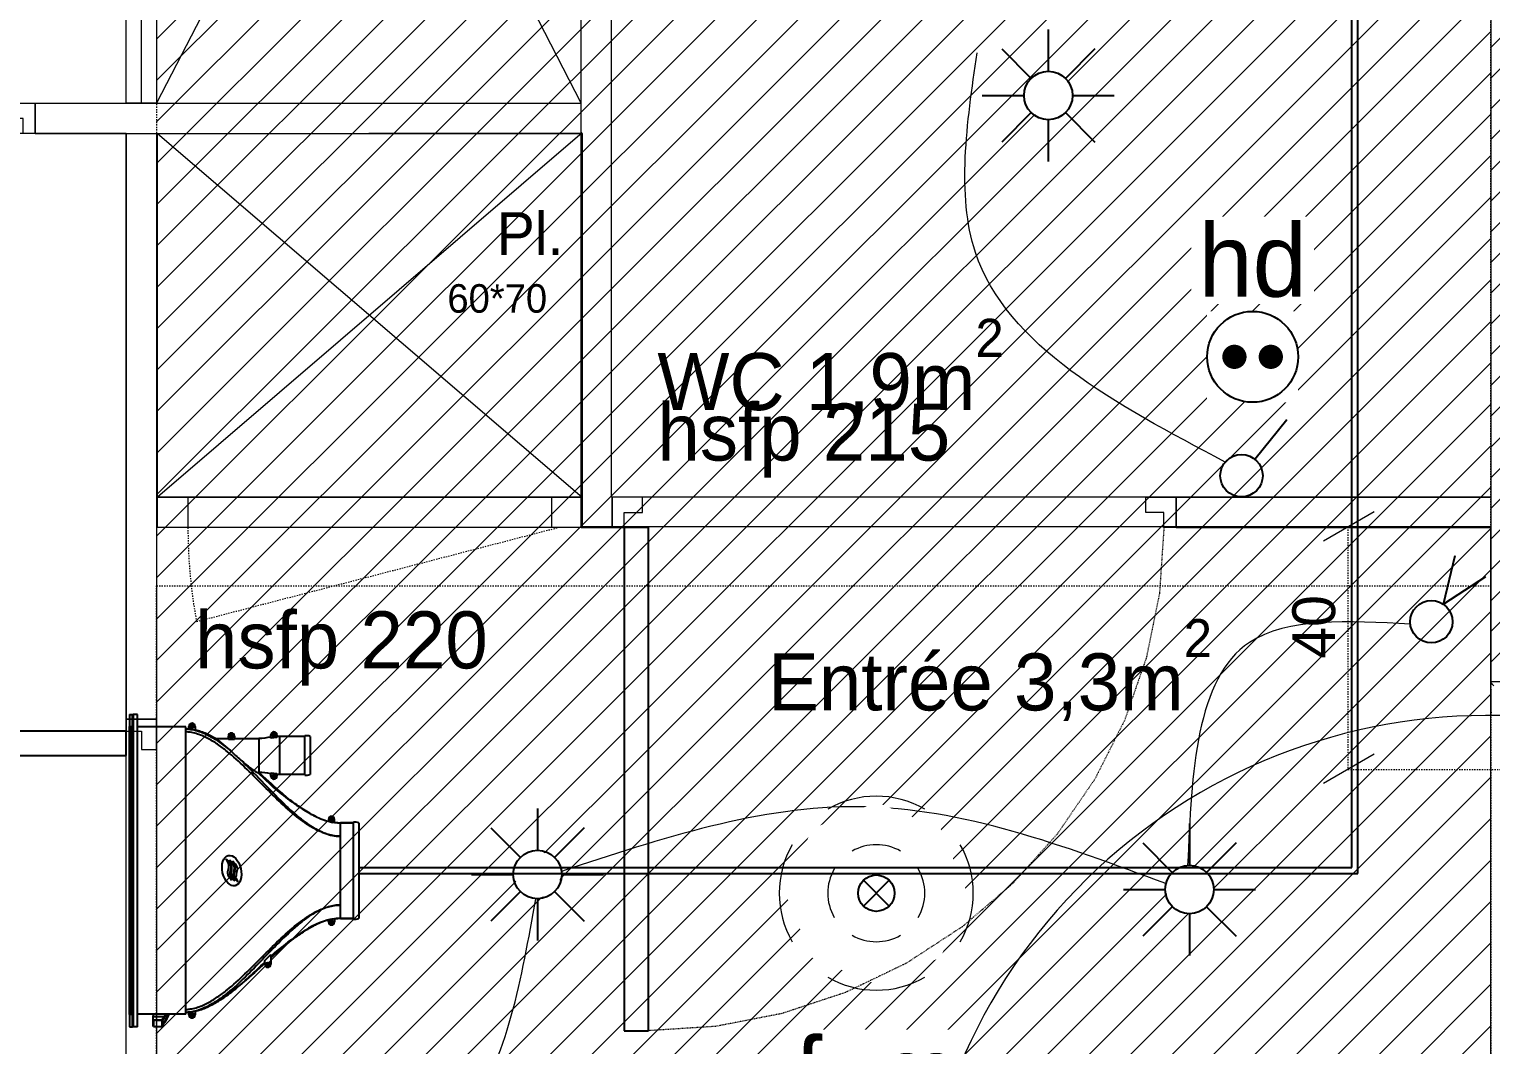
# Model space of a CAD drawing. Header units: centimetres. Extents: x 2191 to 12545, y -680 to 18662.
# Drawn here: x 8170.7 to 8411.7, y 8408.2 to 8575.7 of the extents above; entities that cross this region are included whole.
import ezdxf

# ---------------------------------------------------------------- set-up
doc = ezdxf.new("R2010")
doc.units = ezdxf.units.CM
for name, pattern in [('Style de ligne -13', [0.147638, 0.098425, -0.049213]), ('Style de ligne -18', [0.164042, 0.054681, -0.109361]), ('VW-01', [0.41656, 0.20828, -0.20828])]:
    doc.linetypes.add(name, pattern=pattern)
for name, color, linetype in [('B Faux plafonds', 252, 'Continuous'), ('B Faux plafonds_Hatch', 252, 'Continuous'), ('B GÈnÈral_Hatch', 252, 'Continuous'), ('B Général', 252, 'Continuous'), ('C ANNOTATIONS-prestations', 252, 'Continuous'), ('C ANNOTATIONS-texte', 252, 'Continuous'), ('D SURFACES-shab', 252, 'Continuous'), ('prlm-CHAUFF', 4, 'Continuous')]:
    doc.layers.add(name, color=color, linetype=linetype)
doc.layers.add('prlm-ELEC-CFO', color=1, linetype='Continuous', lineweight=25)
doc.layers.add('prlm-ELEC-SSI', color=6, linetype='Continuous', lineweight=25)
doc.styles.add('Eurostile', font='Eurosti.TTF')
doc.styles.add('prlm-elec-cfo', font='comic.ttf', dxfattribs={"height": 12})
doc.styles.add('prlm-elec-ssi', font='comic.ttf', dxfattribs={"height": 12})

# ---------------------------------------------------------------- blocks, each defined once
blk = doc.blocks.new('xi.SPOT')
at = {"color": 0, "lineweight": 5}
blk.add_wipeout([(-4, 0), (-2.83, -2.83), (0, -4), (2.83, -2.83), (4, 0), (2.83, 2.83), (0, 4), (-2.83, 2.83)], dxfattribs=at).dxf.layer = 'prlm-ELEC-CFO'
at = {"layer": 'prlm-ELEC-CFO', "color": 0, "linetype": 'ByBlock', "lineweight": -2, "flags": 128}
for points in [[(0, 10.88), (0, 4)], [(-7.69, 7.69), (-2.83, 2.83)], [(7.69, 7.69), (2.83, 2.83)], [(-10.88, 0), (-4, 0)], [(4, 0), (10.88, 0)], [(-2.83, -2.83), (-7.69, -7.69)], [(0, -4), (0, -10.88)], [(2.83, -2.83), (7.69, -7.69)]]:
    blk.add_lwpolyline(points, dxfattribs=at)
at = {"layer": 'prlm-ELEC-CFO', "color": 0, "linetype": 'ByBlock', "lineweight": -2}
blk.add_circle((0, 0), 4, dxfattribs=at)
blk = doc.blocks.new('xi.VV')
at = {"layer": 'prlm-ELEC-CFO', "color": 0}
blk.add_lwpolyline([(6.95, 3.42), (0.01, -1.13), (1.91, 6.95)], dxfattribs=at)
blk.add_circle((-2, -4), 3.5, dxfattribs=at)
blk = doc.blocks.new('xi.FUM')
at = {"color": 0}
blk.add_wipeout([(-10.61, -10.61), (-15, 0), (-10.61, 10.61), (0, 15), (10.61, 10.61), (15, 0), (10.61, -10.61), (0, -15)], dxfattribs=at).dxf.layer = 'prlm-ELEC-SSI'
at = {"layer": 'prlm-ELEC-SSI', "color": 0}
for points in [[(-2.12, 2.12), (2.12, -2.12)], [(2.12, 2.12), (-2.12, -2.12)]]:
    blk.add_lwpolyline(points, dxfattribs=at)
blk.add_circle((0, 0), 3, dxfattribs=at)
at = {"layer": 'prlm-ELEC-SSI', "color": 0, "lineweight": 13}
for radius, start, end in [(16, 60, 120), (16, 150, 210), (8, 60, 120), (16, 330, 30), (8, 150, 210), (8, 330, 30), (8, 240, 300), (16, 240, 300)]:
    blk.add_arc((0, 0), radius, start, end, dxfattribs=at)
blk = doc.blocks.new('xi.SA')
at = {"layer": 'prlm-ELEC-CFO', "color": 0}
blk.add_lwpolyline([(0.2, -1.28), (5.5, 5.28)], dxfattribs=at)
blk.add_circle((-2, -4), 3.5, dxfattribs=at)
blk = doc.blocks.new('xi.PCHD')
at = {"color": 0, "lineweight": 5}
blk.add_wipeout([(-7.5, -7.5), (7.5, -7.5), (7.5, 7.5), (-7.5, 7.5)], dxfattribs=at).dxf.layer = 'prlm-ELEC-CFO'
at = {"layer": 'prlm-ELEC-CFO', "color": 0, "linetype": 'ByBlock', "lineweight": 5, "const_width": 2}
for points in [[(-4, 0, 1), (-2, 0, 1)], [(2, 0, 1), (4, 0, 1)]]:
    blk.add_lwpolyline(points, format="xyb", close=True, dxfattribs=at)
at = {"layer": 'prlm-ELEC-CFO', "color": 0, "linetype": 'ByBlock', "lineweight": -2}
blk.add_circle((0, 0), 7.5, dxfattribs=at)
blk = doc.blocks.new('Groupe-125-1')
at = {"layer": 'B Général', "color": 7, "linetype": 'Continuous', "lineweight": 5}
for p, q in [((8892.97, 3749.59), (8822.97, 3689.48)), ((8822.97, 3749.48), (8892.97, 3689.48))]:
    blk.add_line(p, q, dxfattribs=at)
at = {"layer": 'B Général', "color": 7, "linetype": 'VW-01', "lineweight": 5}
blk.add_line((8829.39, 3668.99), (8888.97, 3684.48), dxfattribs=at)
at = {"layer": 'B Général', "color": 7, "linetype": 'Continuous', "lineweight": 5, "flags": 128}
for points in [[(8822.97, 3689.48), (8822.97, 3749.48), (8892.97, 3749.48), (8892.97, 3689.48)], [(8827.97, 3689.48), (8827.97, 3684.48), (8822.97, 3684.48), (8822.97, 3689.48)], [(8892.97, 3689.48), (8892.97, 3684.48), (8887.97, 3684.48), (8887.97, 3689.48)]]:
    blk.add_lwpolyline(points, close=True, dxfattribs=at)
at = {"layer": 'B Général', "color": 252, "linetype": 'Continuous', "lineweight": 5, "true_color": 0x888888, "flags": 128}
blk.add_lwpolyline([(8892.97, 3689.48), (8892.97, 3684.48), (8822.97, 3684.48), (8822.97, 3689.48)], close=True, dxfattribs=at)
at = {"layer": 'B Général', "color": 7, "linetype": 'VW-01', "lineweight": 5}
blk.add_arc((8912.97, 3684.48), 85, 180, 190.4987, dxfattribs=at)
at = {"layer": 'B Général', "color": 7, "insert": (8878.88, 3736.5), "char_height": 7.059, "attachment_point": 1, "line_spacing_factor": 0.894142, "style": 'Eurostile'}
blk.add_mtext('Pl.', dxfattribs=at)
at = {"layer": 'C ANNOTATIONS-prestations', "insert": (8870.75, 3722.25), "char_height": 4.706, "attachment_point": 4, "line_spacing_factor": 0.894142, "style": 'Eurostile'}
blk.add_mtext('60*70', dxfattribs=at)
blk = doc.blocks.new('Groupe-130-1')
at = {"layer": 'B Général', "color": 7, "linetype": 'Continuous', "lineweight": 5}
for p, q in [((8892.8, 3754.48), (8822.8, 3890.78)), ((8892.8, 3890.78), (8822.8, 3754.48))]:
    blk.add_line(p, q, dxfattribs=at)
at = {"layer": 'B Général', "color": 252, "linetype": 'Continuous', "lineweight": 5, "true_color": 0x888888, "flags": 128}
blk.add_lwpolyline([(8817.8, 3890.78), (8822.8, 3890.78), (8822.8, 3754.48), (8817.8, 3754.48)], close=True, dxfattribs=at)
at = {"layer": 'B Général', "color": 7, "linetype": 'Continuous', "lineweight": 5, "flags": 128}
for points in [[(8817.8, 3890.78), (8820.3, 3890.78), (8820.3, 3818.28), (8817.8, 3818.28)], [(8822.8, 3754.48), (8892.8, 3754.48), (8892.8, 3890.78), (8822.8, 3890.78)], [(8820.3, 3826.98), (8822.8, 3826.98), (8822.8, 3754.48), (8820.3, 3754.48)]]:
    blk.add_lwpolyline(points, close=True, dxfattribs=at)
at = {"layer": 'B Général', "color": 7, "insert": (8867.23, 3867.66), "char_height": 7.059, "attachment_point": 1, "rotation": 90, "line_spacing_factor": 0.894142, "style": 'Eurostile'}
blk.add_mtext('Pl.', dxfattribs=at)
at = {"layer": 'C ANNOTATIONS-prestations', "insert": (8861.49, 3852), "char_height": 4.706, "attachment_point": 4, "rotation": 90, "line_spacing_factor": 0.894142, "style": 'Eurostile'}
blk.add_mtext('60*135', dxfattribs=at)

msp = doc.modelspace()

# ---------------------------------------------------------------- hatches: boundary and pattern name
at = {"layer": 'B Faux plafonds_Hatch', "linetype": 'Continuous', "lineweight": 5, "true_color": 0xaaaaaa}
h = msp.add_hatch(dxfattribs=at)
h.set_pattern_fill('F_P__SOFFITE', color=253, style=0, pattern_type=2)
h.set_pattern_definition([(45, (-631.1073, 4809.249), (-3.5277778, 3.3072917), [])])
h.paths.add_polyline_path([(8411.69, 8363.92), (8411.69, 8628.51), (8261.69, 8628.51), (8261.69, 8699.81), (8191.69, 8699.81), (8191.69, 8363.92)])
at = {"layer": 'B GÈnÈral_Hatch', "linetype": 'Continuous', "lineweight": 5}
h = msp.add_hatch(dxfattribs=at)
h.set_pattern_fill('50_BETON', style=0, pattern_type=2)
h.set_pattern_definition([(45, (-631.1073, 4809.0284), (2.4253472, -2.6458333), [])])
h.paths.add_polyline_path([(8429.69, 8956.83), (8411.69, 8956.83), (8411.69, 8468.12), (8429.69, 8468.12)])

# ---------------------------------------------------------------- linework, layer by layer
at = {"layer": 'B Faux plafonds', "color": 7, "linetype": 'VW-01', "lineweight": 5, "flags": 128}
msp.add_lwpolyline([(8411.69, 8363.92), (8411.69, 8628.51), (8261.69, 8628.51), (8261.69, 8699.81), (8191.69, 8699.81), (8191.69, 8363.92)], close=True, dxfattribs=at)
at = {"layer": 'B Faux plafonds', "color": 154, "linetype": 'VW-01', "lineweight": 5, "true_color": 0x0053a6, "flags": 128}
msp.add_lwpolyline([(8191.69, 8483.92), (8411.69, 8483.92), (8411.69, 8363.92), (8191.69, 8363.92)], close=True, dxfattribs=at)
at = {"layer": 'B Général', "color": 7, "linetype": 'Continuous', "lineweight": 18}
msp.add_line((8411.69, 8873.51), (8411.69, 8468.12), dxfattribs=at)
at = {"layer": 'B Général', "color": 7, "linetype": 'Continuous', "lineweight": 5}
for p, q in [((8411.69, 8873.51), (8411.69, 8468.12)), ((8261.69, 8493.51), (8261.69, 8628.51)), ((8266.69, 8498.51), (8266.69, 8628.51)), ((8171.69, 8563.51), (8261.69, 8563.51)), ((8171.69, 8558.51), (8171.69, 8563.51)), ((8171.69, 8558.51), (8186.69, 8558.51)), ((8186.69, 8558.51), (8186.69, 8461.92)), ((8191.69, 8558.51), (8261.69, 8558.51)), ((8191.69, 8558.51), (8191.69, 8461.92)), ((8266.69, 8498.51), (8266.79, 8498.51)), ((8266.79, 8493.51), (8266.79, 8498.51)), ((8271.79, 8498.51), (8266.79, 8498.51)), ((8266.79, 8498.51), (8266.79, 8493.51)), ((8271.79, 8496.01), (8271.79, 8498.51)), ((8359.79, 8498.51), (8411.69, 8498.51)), ((8359.79, 8493.51), (8359.79, 8498.51)), ((8268.79, 8493.51), (8268.79, 8496.01)), ((8268.79, 8496.01), (8271.79, 8496.01)), ((8261.69, 8493.51), (8266.79, 8493.51)), ((8266.79, 8493.51), (8268.79, 8493.51)), ((8359.79, 8493.51), (8411.69, 8493.51)), ((8411.69, 8468.12), (8429.69, 8468.12)), ((8186.69, 8461.92), (8191.69, 8461.92)), ((8186.69, 8461.92), (8186.69, 8459.92)), ((8191.69, 8461.92), (8186.69, 8461.92)), ((8191.69, 8456.92), (8191.69, 8461.92)), ((8186.69, 8459.92), (8189.19, 8459.92)), ((8189.19, 8459.92), (8189.19, 8456.92)), ((8189.19, 8456.92), (8191.69, 8456.92))]:
    msp.add_line(p, q, dxfattribs=at)
at = {"layer": 'B Général', "color": 7, "linetype": 'Continuous', "lineweight": 13}
for p, q in [((8261.69, 8493.51), (8261.69, 8628.51)), ((8266.69, 8498.51), (8266.69, 8628.51)), ((8171.69, 8563.51), (8261.69, 8563.51)), ((8171.69, 8558.51), (8261.69, 8558.51)), ((8186.69, 8558.51), (8186.69, 8461.92)), ((8191.69, 8558.51), (8191.69, 8461.92)), ((8266.69, 8498.51), (8266.79, 8498.51)), ((8359.79, 8498.51), (8411.69, 8498.51)), ((8261.69, 8493.51), (8266.79, 8493.51)), ((8359.79, 8493.51), (8411.69, 8493.51))]:
    msp.add_line(p, q, dxfattribs=at)
at = {"layer": 'B Général'}
for p, q in [((8268.79, 8493.51), (8268.79, 8410.51)), ((8272.79, 8493.51), (8268.79, 8493.51)), ((8272.79, 8410.51), (8272.79, 8493.51)), ((8186.69, 8459.92), (8103.69, 8459.92)), ((8186.69, 8455.92), (8186.69, 8459.92)), ((8103.69, 8455.92), (8186.69, 8455.92)), ((8268.79, 8410.51), (8272.79, 8410.51))]:
    msp.add_line(p, q, dxfattribs=at)
at = {"layer": 'B Général', "linetype": 'Style de ligne -18', "lineweight": 5}
for p, q in [((8357.79, 8493.51), (8357.06, 8482.68)), ((8357.06, 8482.68), (8354.89, 8472.03)), ((8354.89, 8472.03), (8351.32, 8461.75)), ((8351.32, 8461.75), (8346.4, 8452.01)), ((8346.4, 8452.01), (8340.22, 8442.98)), ((8340.22, 8442.98), (8332.89, 8434.82)), ((8283.88, 8411.22), (8272.79, 8410.51))]:
    msp.add_line(p, q, dxfattribs=at)
at = {"layer": 'B Général', "linetype": 'Style de ligne -13', "lineweight": 5}
msp.add_line((8411.69, 8369.82), (8411.69, 8463.22), dxfattribs=at)
at = {"layer": 'B Général', "color": 7, "linetype": 'Continuous', "lineweight": 5, "flags": 128}
for points in [[(8171.69, 8558.51), (8169.69, 8558.51), (8169.69, 8561.01), (8166.69, 8561.01), (8166.69, 8563.51), (8171.69, 8563.51)], [(8359.79, 8493.51), (8357.79, 8493.51), (8357.79, 8496.01), (8354.79, 8496.01), (8354.79, 8498.51), (8359.79, 8498.51), (8359.79, 8498.51), (8359.79, 8498.51), (8359.79, 8494.22), (8359.79, 8494.22)]]:
    msp.add_lwpolyline(points, close=True, dxfattribs=at)
at = {"layer": 'B Général', "linetype": 'Continuous', "lineweight": 5, "flags": 128}
for points in [[(8411.74, 8468.12), (8411.65, 8468.01), (8412.18, 8467.4, -0.385556)], [(8411.74, 8466.72, 0.18087), (8411.69, 8466.59), (8411.69, 8466.58), (8411.69, 8463.22), (8411.69, 8463.19, 0.414214), (8411.86, 8463.02)]]:
    msp.add_lwpolyline(points, format="xyb", dxfattribs=at)
at = {"layer": 'C ANNOTATIONS-prestations', "color": 1, "linetype": 'Continuous', "lineweight": 5, "true_color": 0xff1711}
for p, q in [((8392.47, 8496.11), (8384.13, 8491.29)), ((8392.47, 8456.11), (8384.13, 8451.29))]:
    msp.add_line(p, q, dxfattribs=at)
at = {"layer": 'C ANNOTATIONS-prestations', "color": 1, "linetype": 'VW-01', "lineweight": 5, "true_color": 0xff0000}
for p, q in [((8388.14, 8493.61), (8388.14, 8453.61)), ((8388.14, 8453.61), (8416.58, 8453.61))]:
    msp.add_line(p, q, dxfattribs=at)
at = {"layer": 'D SURFACES-shab', "color": 1, "lineweight": 18, "true_color": 0xff0000, "flags": 128}
for points in [[(8261.69, 8563.51), (8261.69, 8699.81), (8175.19, 8699.81), (8175.19, 8873.51), (7821.38, 8873.51), (7821.38, 8563.51)], [(8266.69, 8628.51), (8411.69, 8628.51), (8411.69, 8498.51), (8266.69, 8498.51)], [(8186.69, 8558.51), (7821.38, 8558.51), (7821.38, 8085.42), (8345.69, 8085.42), (8345.69, 8145.42), (8405.69, 8145.42), (8405.69, 8328.92), (8344.69, 8328.92), (8344.69, 8358.92), (8186.69, 8358.92)], [(8261.69, 8493.61), (8261.69, 8558.56), (8191.69, 8558.45), (8191.69, 8363.92), (8411.69, 8363.92), (8411.69, 8493.61)]]:
    msp.add_lwpolyline(points, close=True, dxfattribs=at)
at = {"layer": 'prlm-CHAUFF', "ltscale": 50}
for p, q in [((8388.77, 8437.42), (8388.77, 8636.37)), ((8389.77, 8436.42), (8389.77, 8636.37)), ((8187.23, 8462.67), (8187.72, 8462.67)), ((8187.23, 8462.67), (8187.23, 8411.17)), ((8187.72, 8411.17), (8187.72, 8462.67)), ((8187.72, 8462.67), (8187.8, 8462.67)), ((8188.53, 8462.67), (8187.8, 8462.67)), ((8187.8, 8462.67), (8187.8, 8411.17)), ((8188.53, 8411.17), (8188.53, 8462.67)), ((8187.24, 8413.17), (8187.24, 8460.67)), ((8187.24, 8460.67), (8187.24, 8413.17)), ((8187.24, 8460.67), (8187.24, 8460.67)), ((8187.24, 8460.64), (8187.24, 8460.67)), ((8187.25, 8460.67), (8187.25, 8413.17)), ((8187.25, 8460.67), (8187.28, 8460.67)), ((8187.28, 8460.6), (8187.25, 8460.67)), ((8187.28, 8413.17), (8187.28, 8460.67)), ((8187.3, 8460.67), (8187.3, 8413.17)), ((8187.3, 8460.67), (8187.34, 8460.67)), ((8187.34, 8460.56), (8187.3, 8460.67)), ((8187.34, 8413.17), (8187.34, 8460.67)), ((8187.37, 8460.67), (8187.37, 8413.17)), ((8187.37, 8460.67), (8187.43, 8460.67)), ((8187.43, 8460.51), (8187.37, 8460.67)), ((8187.43, 8413.17), (8187.43, 8460.67)), ((8187.47, 8460.67), (8187.47, 8413.17)), ((8187.47, 8460.67), (8187.54, 8460.67)), ((8187.54, 8460.47), (8187.47, 8460.67)), ((8187.54, 8413.17), (8187.54, 8460.67)), ((8196.53, 8460.62), (8188.53, 8460.62)), ((8196.53, 8413.22), (8196.53, 8460.62)), ((8196.95, 8460.28), (8197.03, 8460.27)), ((8197.03, 8460.27), (8197.03, 8460.72)), ((8197.38, 8460.67), (8197.38, 8460.77)), ((8197.38, 8460.77), (8197.48, 8460.77)), ((8197.48, 8460.67), (8197.38, 8460.67)), ((8197.48, 8460.87), (8197.58, 8460.87)), ((8197.48, 8460.77), (8197.48, 8460.87)), ((8197.48, 8460.56), (8197.48, 8460.67)), ((8197.58, 8460.56), (8197.48, 8460.56)), ((8197.58, 8460.87), (8197.58, 8460.77)), ((8197.58, 8460.77), (8197.69, 8460.77)), ((8197.69, 8460.67), (8197.58, 8460.67)), ((8197.58, 8460.67), (8197.58, 8460.56)), ((8197.69, 8460.77), (8197.69, 8460.67)), ((8198.03, 8460.72), (8198.03, 8460.1)), ((8203.53, 8458.57), (8203.53, 8459.12)), ((8203.88, 8459.17), (8203.98, 8459.17)), ((8203.88, 8459.07), (8203.88, 8459.17)), ((8203.98, 8459.27), (8204.08, 8459.27)), ((8203.98, 8459.17), (8203.98, 8459.27)), ((8204.08, 8459.27), (8204.08, 8459.17)), ((8204.08, 8459.17), (8204.19, 8459.17)), ((8204.19, 8459.17), (8204.19, 8459.07)), ((8204.53, 8459.12), (8204.53, 8458.57)), ((8210.53, 8458.77), (8210.53, 8459.32)), ((8210.88, 8459.27), (8210.88, 8459.37)), ((8210.88, 8459.37), (8210.98, 8459.37)), ((8210.98, 8459.27), (8210.88, 8459.27)), ((8210.98, 8459.47), (8211.08, 8459.47)), ((8210.98, 8459.37), (8210.98, 8459.47)), ((8210.98, 8459.16), (8210.98, 8459.27)), ((8211.08, 8459.16), (8210.98, 8459.16)), ((8211.08, 8459.47), (8211.08, 8459.37)), ((8211.08, 8459.37), (8211.19, 8459.37)), ((8211.08, 8459.27), (8211.08, 8459.16)), ((8211.19, 8459.27), (8211.08, 8459.27)), ((8211.19, 8459.37), (8211.19, 8459.27)), ((8211.53, 8459.32), (8211.53, 8458.88)), ((8216.13, 8452.67), (8216.13, 8459.17)), ((8201.41, 8458.72), (8203.53, 8458.72)), ((8201.41, 8458.72), (8203.53, 8458.72)), ((8204.53, 8458.57), (8203.53, 8458.57)), ((8203.98, 8459.07), (8203.88, 8459.07)), ((8203.98, 8458.96), (8203.98, 8459.07)), ((8204.08, 8458.96), (8203.98, 8458.96)), ((8204.19, 8459.07), (8204.08, 8459.07)), ((8204.08, 8459.07), (8204.08, 8458.96)), ((8204.53, 8458.72), (8208.53, 8458.72)), ((8204.53, 8458.72), (8208.53, 8458.72)), ((8208.53, 8458.72), (8208.53, 8453.12)), ((8210.59, 8458.77), (8210.53, 8458.77)), ((8211.53, 8458.88), (8210.59, 8458.77)), ((8212.03, 8452.77), (8212.03, 8459.07)), ((8216.13, 8459.07), (8212.03, 8459.07)), ((8216.13, 8459.07), (8212.03, 8459.07)), ((8217.03, 8459.07), (8217.03, 8452.77)), ((8208.38, 8453.12), (8208.53, 8453.12)), ((8208.38, 8453.12), (8210.53, 8451.05)), ((8210.53, 8451.05), (8208.38, 8453.12)), ((8208.38, 8453.12), (8208.53, 8453.12)), ((8210.53, 8453.07), (8210.59, 8453.07)), ((8210.53, 8452.52), (8210.53, 8453.07)), ((8210.59, 8453.07), (8211.53, 8452.95)), ((8210.88, 8452.47), (8210.88, 8452.57)), ((8210.88, 8452.57), (8210.98, 8452.57)), ((8210.98, 8452.47), (8210.88, 8452.47)), ((8210.98, 8452.67), (8211.08, 8452.67)), ((8210.98, 8452.57), (8210.98, 8452.67)), ((8210.98, 8452.36), (8210.98, 8452.47)), ((8211.08, 8452.36), (8210.98, 8452.36)), ((8211.08, 8452.67), (8211.08, 8452.57)), ((8211.08, 8452.57), (8211.19, 8452.57)), ((8211.19, 8452.47), (8211.08, 8452.47)), ((8211.08, 8452.47), (8211.08, 8452.36)), ((8211.19, 8452.57), (8211.19, 8452.47)), ((8211.53, 8452.95), (8211.53, 8452.52)), ((8216.13, 8452.77), (8212.03, 8452.77)), ((8216.13, 8452.77), (8212.03, 8452.77)), ((8217.01, 8446.32), (8217.01, 8446.32)), ((8220.03, 8445.37), (8220.03, 8445.07)), ((8220.03, 8445.07), (8220.71, 8444.87)), ((8220.38, 8445.32), (8220.38, 8445.42)), ((8220.38, 8445.42), (8220.48, 8445.42)), ((8220.48, 8445.32), (8220.38, 8445.32)), ((8220.48, 8445.53), (8220.58, 8445.53)), ((8220.48, 8445.42), (8220.48, 8445.53)), ((8220.48, 8445.22), (8220.48, 8445.32)), ((8220.58, 8445.22), (8220.48, 8445.22)), ((8220.58, 8445.53), (8220.58, 8445.42)), ((8220.58, 8445.42), (8220.69, 8445.42)), ((8220.58, 8445.32), (8220.58, 8445.22)), ((8220.69, 8445.32), (8220.58, 8445.32)), ((8220.69, 8445.42), (8220.69, 8445.32)), ((8221.03, 8444.82), (8220.71, 8444.87)), ((8221.03, 8444.82), (8221.03, 8445.37)), ((8222.03, 8442.59), (8222.03, 8444.82)), ((8224.13, 8444.82), (8222.03, 8444.82)), ((8222.03, 8444.82), (8224.13, 8444.82)), ((8224.13, 8444.92), (8224.13, 8428.92)), ((8225.03, 8444.82), (8225.03, 8429.02)), ((8222.03, 8431.25), (8222.03, 8442.59)), ((8222.03, 8429.02), (8222.03, 8431.25)), ((8217.55, 8427.8), (8217.55, 8427.83)), ((8220.03, 8428.76), (8220.71, 8428.96)), ((8220.03, 8428.46), (8220.03, 8428.76)), ((8220.38, 8428.41), (8220.38, 8428.51)), ((8220.38, 8428.51), (8220.48, 8428.51)), ((8220.48, 8428.41), (8220.38, 8428.41)), ((8220.48, 8428.61), (8220.58, 8428.61)), ((8220.48, 8428.51), (8220.48, 8428.61)), ((8220.48, 8428.3), (8220.48, 8428.41)), ((8220.58, 8428.3), (8220.48, 8428.3)), ((8220.58, 8428.61), (8220.58, 8428.51)), ((8220.58, 8428.51), (8220.69, 8428.51)), ((8220.58, 8428.41), (8220.58, 8428.3)), ((8220.69, 8428.41), (8220.58, 8428.41)), ((8220.69, 8428.51), (8220.69, 8428.41)), ((8220.71, 8428.96), (8221.03, 8429.01)), ((8221.03, 8429.01), (8221.03, 8428.46)), ((8224.13, 8429.02), (8222.03, 8429.02)), ((8222.03, 8429.02), (8224.13, 8429.02)), ((8217.01, 8427.51), (8217.01, 8427.54)), ((8209.53, 8422.09), (8210.53, 8423.09)), ((8210.53, 8423.09), (8210.53, 8421.48)), ((8209.53, 8421.48), (8209.53, 8422.09)), ((8209.88, 8421.43), (8209.88, 8421.53)), ((8209.88, 8421.53), (8209.98, 8421.53)), ((8209.98, 8421.43), (8209.88, 8421.43)), ((8209.98, 8421.63), (8210.08, 8421.63)), ((8209.98, 8421.53), (8209.98, 8421.63)), ((8209.98, 8421.32), (8209.98, 8421.43)), ((8210.08, 8421.32), (8209.98, 8421.32)), ((8210.08, 8421.63), (8210.08, 8421.53)), ((8210.08, 8421.53), (8210.19, 8421.53)), ((8210.19, 8421.43), (8210.08, 8421.43)), ((8210.08, 8421.43), (8210.08, 8421.32)), ((8210.19, 8421.53), (8210.19, 8421.43)), ((8187.37, 8413.17), (8187.43, 8413.32)), ((8187.47, 8413.17), (8187.54, 8413.37)), ((8196.95, 8413.55), (8197.03, 8413.56)), ((8197.03, 8413.12), (8197.03, 8413.56)), ((8198.03, 8413.73), (8198.03, 8413.12)), ((8187.23, 8411.17), (8187.72, 8411.17)), ((8187.24, 8413.17), (8187.24, 8413.19)), ((8187.24, 8413.17), (8187.24, 8413.17)), ((8187.25, 8413.17), (8187.28, 8413.23)), ((8187.28, 8413.17), (8187.25, 8413.17)), ((8187.3, 8413.17), (8187.34, 8413.28)), ((8187.34, 8413.17), (8187.3, 8413.17)), ((8187.43, 8413.17), (8187.37, 8413.17)), ((8187.54, 8413.17), (8187.47, 8413.17)), ((8187.8, 8411.17), (8187.72, 8411.17)), ((8188.53, 8411.17), (8187.8, 8411.17)), ((8196.53, 8413.22), (8188.53, 8413.22)), ((8191.13, 8413.12), (8191.04, 8413.03)), ((8191.04, 8413.03), (8191.13, 8412.94)), ((8191.13, 8412.88), (8191.04, 8412.79)), ((8191.04, 8412.79), (8191.13, 8412.7)), ((8191.1, 8412.73), (8191.04, 8412.68)), ((8191.04, 8412.68), (8191.11, 8412.62)), ((8191.13, 8412.64), (8191.04, 8412.55)), ((8191.04, 8412.55), (8191.13, 8412.46)), ((8191.1, 8412.49), (8191.04, 8412.43)), ((8191.04, 8412.43), (8191.12, 8412.36)), ((8191.13, 8412.38), (8191.04, 8412.29)), ((8191.04, 8412.29), (8191.13, 8412.2)), ((8191.11, 8412.22), (8191.04, 8412.15)), ((8191.13, 8412.19), (8191.04, 8412.1)), ((8191.04, 8412.15), (8191.07, 8412.12)), ((8191.04, 8412.1), (8191.13, 8412.01)), ((8191.13, 8412.02), (8191.04, 8411.93)), ((8191.04, 8411.93), (8191.13, 8411.84)), ((8191.08, 8411.9), (8191.04, 8411.87)), ((8191.04, 8411.87), (8191.08, 8411.83)), ((8191.12, 8411.86), (8191.04, 8411.79)), ((8191.04, 8411.79), (8191.13, 8411.7)), ((8191.11, 8411.73), (8191.04, 8411.66)), ((8191.04, 8411.66), (8191.13, 8411.57)), ((8191.06, 8411.64), (8191.04, 8411.63)), ((8191.04, 8411.63), (8191.08, 8411.59)), ((8191.1, 8411.61), (8191.04, 8411.56)), ((8191.04, 8411.56), (8191.13, 8411.47)), ((8191.09, 8411.51), (8191.04, 8411.47)), ((8191.04, 8411.47), (8191.13, 8411.38)), ((8191.08, 8411.44), (8191.04, 8411.41)), ((8191.04, 8411.41), (8191.13, 8411.32)), ((8191.07, 8411.39), (8191.04, 8411.36)), ((8191.04, 8411.36), (8191.13, 8411.27)), ((8191.1, 8413.22), (8191.13, 8413.18)), ((8191.13, 8413.22), (8191.13, 8412.85)), ((8191.13, 8412.85), (8192.95, 8412.85)), ((8191.13, 8412.28), (8191.13, 8412.85)), ((8191.13, 8412.28), (8191.14, 8412.28)), ((8191.13, 8411.25), (8191.13, 8412.28)), ((8191.14, 8411.25), (8191.13, 8411.25)), ((8191.14, 8412.28), (8192.58, 8412.28)), ((8191.18, 8412.2), (8191.14, 8412.28)), ((8191.18, 8411.21), (8191.14, 8411.25)), ((8191.18, 8412.2), (8191.18, 8411.21)), ((8192.55, 8412.2), (8191.18, 8412.2)), ((8191.18, 8411.21), (8192.55, 8411.21)), ((8192.58, 8412.28), (8192.55, 8412.2)), ((8192.58, 8412.28), (8192.95, 8412.85)), ((8192.78, 8412.38), (8193, 8412.72)), ((8193, 8411.86), (8192.78, 8411.52)), ((8192.79, 8411.91), (8192.97, 8411.91)), ((8192.96, 8411.9), (8192.79, 8411.9)), ((8192.79, 8411.64), (8192.96, 8411.9)), ((8193.32, 8412.51), (8192.86, 8412.51)), ((8192.9, 8412.56), (8193.39, 8412.56)), ((8192.95, 8412.85), (8193.2, 8413.22)), ((8192.96, 8411.9), (8192.97, 8411.91)), ((8193, 8411.86), (8192.96, 8411.9)), ((8192.97, 8411.91), (8193.33, 8412.51)), ((8193.01, 8411.88), (8192.97, 8411.91)), ((8193, 8412.72), (8193.01, 8412.73)), ((8193.01, 8411.88), (8193, 8411.86)), ((8193.01, 8412.73), (8193.34, 8413.22)), ((8193.36, 8412.48), (8193.01, 8411.88)), ((8193.33, 8412.51), (8193.36, 8412.48)), ((8193.39, 8412.56), (8193.43, 8412.59)), ((8193.39, 8412.56), (8193.39, 8412.56)), ((8197.38, 8413.07), (8197.38, 8413.17)), ((8197.38, 8413.17), (8197.48, 8413.17)), ((8197.48, 8413.07), (8197.38, 8413.07)), ((8197.48, 8413.27), (8197.58, 8413.27)), ((8197.48, 8413.17), (8197.48, 8413.27)), ((8197.48, 8412.96), (8197.48, 8413.07)), ((8197.58, 8412.96), (8197.48, 8412.96)), ((8197.58, 8413.27), (8197.58, 8413.17)), ((8197.58, 8413.17), (8197.69, 8413.17)), ((8197.69, 8413.07), (8197.58, 8413.07)), ((8197.58, 8413.07), (8197.58, 8412.96)), ((8197.69, 8413.17), (8197.69, 8413.07))]:
    msp.add_line(p, q, dxfattribs=at)
for centre, radius in [((8197.53, 8460.72), 0.3), ((8197.53, 8460.72), 0.25), ((8204.03, 8459.12), 0.3), ((8204.03, 8459.12), 0.25), ((8211.03, 8459.32), 0.3), ((8211.03, 8459.32), 0.25), ((8211.03, 8452.52), 0.3), ((8211.03, 8452.52), 0.25), ((8220.53, 8445.37), 0.3), ((8220.53, 8445.37), 0.25), ((8220.53, 8428.46), 0.3), ((8220.53, 8428.46), 0.25), ((8210.03, 8421.48), 0.3), ((8210.03, 8421.48), 0.25), ((8197.53, 8413.12), 0.3), ((8197.53, 8413.12), 0.25)]:
    msp.add_circle(centre, radius, dxfattribs=at)
for centre, radius, start, end in [((8197.53, 8460.72), 0.5, 0, 180), ((8195.18, 8448.33), 12.12, 73.7263, 76.3852), ((8204.03, 8459.12), 0.5, 0, 180), ((8211.03, 8459.32), 0.5, 0, 180), ((8216.37, 8457.18), 2, 70.5755, 96.7441), ((8216.37, 8457.18), 2, 70.5755, 96.7441), ((8187.76, 8439.4), 23.65, 46.4099, 54.7501), ((8228.58, 8481.66), 35.1, 225.7111, 229.5265), ((8211.03, 8452.52), 0.5, 180, 0), ((8216.37, 8454.65), 2, 263.2559, 289.4245), ((8216.37, 8454.65), 2, 263.2559, 289.4245), ((8218.64, 8459.43), 11.66, 225.9701, 230.4245), ((8218.86, 8459.68), 11.99, 226.0326, 230.3619), ((8236.6, 8480.05), 39, 229.3887, 239.86), ((8236.6, 8480.05), 39, 229.3887, 239.8601), ((8226.7, 8463.83), 20.01, 241.0483, 242.7983), ((8226.7, 8463.83), 20.01, 241.0482, 242.7982), ((8223, 8456.43), 11.74, 242.3321, 255.441), ((8222.86, 8456.07), 11.35, 242.1374, 255.6929), ((8220.53, 8445.37), 0.5, 0, 180), ((8222.04, 8452.58), 7.77, 262.5456, 269.9423), ((8222.04, 8452.64), 7.82, 262.5763, 269.9264), ((8222.02, 8451.99), 7.17, 262.0923, 263.5448), ((8222.02, 8451.99), 7.17, 263.9053, 270.1157), ((8224.37, 8442.93), 2, 70.5755, 96.7441), ((8224.37, 8442.93), 2, 70.5755, 96.7441), ((8223.52, 8415.81), 13.43, 102.9954, 126.0824), ((8226.7, 8410), 20.01, 117.2018, 118.9518), ((8222.86, 8417.76), 11.35, 104.4106, 117.8626), ((8220.53, 8428.46), 0.5, 180, 0), ((8222.04, 8421.25), 7.77, 90.0577, 97.4544), ((8222.04, 8421.19), 7.82, 90.0736, 97.4237), ((8222.02, 8421.8), 7.25, 89.9215, 97.8382), ((8224.37, 8430.9), 2, 263.2559, 289.4245), ((8224.37, 8430.9), 2, 263.2559, 289.4245), ((8236.6, 8393.78), 39, 120.1399, 130.6113), ((8236.6, 8393.78), 39, 122.5506, 130.6113), ((8218.64, 8414.41), 11.66, 129.5755, 134.0299), ((8218.86, 8414.15), 11.99, 129.6381, 133.9674), ((8210.03, 8421.48), 0.5, 180, 0), ((8182.5, 8418.63), 12.5, 323.7494, 325.0637), ((8193.45, 8411.03), 0.836, 144.1326, 149.2425), ((8193.64, 8412.19), 0.448, 124.6713, 135.4982), ((8193.99, 8412.16), 0.703, 143.033, 152.9325), ((8182.5, 8418.63), 12.5, 331.3177, 331.5903), ((8181.3, 8419.28), 13.85, 331.9182, 334.0515), ((8181.65, 8419.15), 13.43, 332.115, 333.7632), ((8197.53, 8413.12), 0.5, 180, 0)]:
    msp.add_arc(centre, radius, start, end, dxfattribs=at)
msp.add_ellipse((8204.08, 8436.92), major_axis=(0.57, -2.49), ratio=0.600775, dxfattribs=at)
for points, knots in [([(8196.54, 8460.31), (8196.81, 8460.3), (8197.09, 8460.27), (8197.73, 8460.17), (8198.09, 8460.08), (8199.14, 8459.76), (8199.82, 8459.46), (8201.13, 8458.74), (8201.75, 8458.34), (8202.94, 8457.47), (8203.51, 8457.01), (8204.07, 8456.53)], [0.0331631, 0.0331631, 0.0331631, 0.0331631, 0.125, 0.125, 0.25, 0.25, 0.5, 0.5, 0.75, 0.75, 1, 1, 1, 1]), ([(8222.03, 8442.59), (8221.86, 8442.59), (8221.69, 8442.59), (8221.36, 8442.62), (8221.19, 8442.64), (8220.68, 8442.71), (8220.35, 8442.78), (8219.7, 8442.97), (8219.38, 8443.08), (8218.75, 8443.33), (8218.44, 8443.47), (8217.54, 8443.92), (8216.97, 8444.26), (8215.87, 8444.99), (8215.35, 8445.38), (8213.81, 8446.61), (8212.83, 8447.49), (8210.93, 8449.3), (8210, 8450.23), (8208.14, 8452.1), (8207.21, 8453.04), (8205.31, 8454.87), (8204.34, 8455.76), (8202.81, 8456.99), (8202.29, 8457.39), (8201.47, 8457.95), (8201.19, 8458.13), (8200.63, 8458.47), (8200.34, 8458.63), (8199.45, 8459.09), (8198.84, 8459.34), (8197.89, 8459.62), (8197.57, 8459.69), (8197.01, 8459.77), (8196.77, 8459.8), (8196.54, 8459.81)], [0, 0, 0, 0, 0.015625, 0.015625, 0.03125, 0.03125, 0.0625, 0.0625, 0.09375, 0.09375, 0.125, 0.125, 0.1875, 0.1875, 0.25, 0.25, 0.375, 0.375, 0.5, 0.5, 0.625, 0.625, 0.75, 0.75, 0.8125, 0.8125, 0.84375, 0.84375, 0.875, 0.875, 0.9375, 0.9375, 0.96875, 0.96875, 0.9907189, 0.9907189, 0.9907189, 0.9907189]), ([(8198.03, 8460.11), (8198.33, 8460.04), (8198.63, 8459.96), (8199.06, 8459.81), (8199.21, 8459.76), (8199.5, 8459.65), (8199.64, 8459.59), (8200.06, 8459.42), (8200.34, 8459.29), (8200.88, 8459.01), (8201.15, 8458.87), (8201.41, 8458.72)], [0, 0, 0, 0, 0.25, 0.25, 0.375, 0.375, 0.5, 0.5, 0.75, 0.75, 1, 1, 1, 1]), ([(8201.41, 8458.72), (8201.13, 8458.88), (8200.85, 8459.03), (8200.27, 8459.32), (8199.98, 8459.45), (8199.39, 8459.7), (8199.08, 8459.81), (8198.71, 8459.93), (8198.63, 8459.95), (8198.56, 8459.97)], [0, 0, 0, 0, 0.25, 0.25, 0.5, 0.5, 0.75, 0.75, 0.8062429, 0.8062429, 0.8062429, 0.8062429]), ([(8205.8, 8454.96), (8207.04, 8453.76), (8208.24, 8452.51), (8210.63, 8450.02), (8211.83, 8448.77), (8213.71, 8446.98), (8214.34, 8446.41), (8215.67, 8445.3), (8216.35, 8444.78), (8217.45, 8444.07), (8217.82, 8443.85), (8218.6, 8443.44), (8219.01, 8443.25), (8219.84, 8442.94), (8220.27, 8442.81), (8220.93, 8442.68), (8221.15, 8442.64), (8221.48, 8442.61), (8221.59, 8442.6), (8221.81, 8442.59), (8221.92, 8442.59), (8222.03, 8442.59)], [0, 0, 0, 0, 0.25, 0.25, 0.5, 0.5, 0.625, 0.625, 0.75, 0.75, 0.8125, 0.8125, 0.875, 0.875, 0.9375, 0.9375, 0.96875, 0.96875, 0.984375, 0.984375, 1, 1, 1, 1]), ([(8205.8, 8454.96), (8206.06, 8454.73), (8206.32, 8454.5), (8206.84, 8454.09), (8207.08, 8453.9), (8207.56, 8453.55), (8207.79, 8453.41), (8208.07, 8453.24), (8208.15, 8453.2), (8208.29, 8453.13), (8208.35, 8453.12), (8208.38, 8453.12)], [0, 0, 0, 0, 0.25, 0.25, 0.5, 0.5, 0.75, 0.75, 0.875, 0.875, 1, 1, 1, 1]), ([(8217.99, 8445.82), (8217.66, 8445.98), (8216.95, 8446.35), (8215.89, 8446.99), (8214.8, 8447.75), (8213.72, 8448.57), (8212.64, 8449.45), (8211.35, 8450.57), (8210, 8451.78), (8208.97, 8452.72), (8208.53, 8453.12)], [0.1568082, 0.1568082, 0.1568082, 0.1568082, 0.2305418, 0.3149874, 0.4025619, 0.4929385, 0.5856877, 0.6803551, 0.8317746, 0.9509578, 0.9509578, 0.9509578, 0.9509578]), ([(8203.16, 8438.85), (8203.88, 8438.13), (8203.98, 8437.75), (8203.93, 8437.37), (8203.87, 8436.75), (8203.47, 8436.11), (8204.04, 8435.37)], [0, 0, 0, 0, 0.389075, 0.389075, 0.389075, 1, 1, 1, 1]), ([(8204.21, 8438.54), (8204.93, 8437.82), (8205.02, 8437.44), (8204.98, 8437.05), (8204.91, 8436.44), (8204.51, 8435.8), (8205.09, 8435.06)], [0, 0, 0, 0, 0.389075, 0.389075, 0.389075, 1, 1, 1, 1]), ([(8222.03, 8431.25), (8221.86, 8431.24), (8221.69, 8431.24), (8221.35, 8431.21), (8221.18, 8431.19), (8220.67, 8431.11), (8220.34, 8431.03), (8219.68, 8430.84), (8219.36, 8430.72), (8218.73, 8430.45), (8218.42, 8430.3), (8217.52, 8429.82), (8216.96, 8429.46), (8215.87, 8428.68), (8215.35, 8428.27), (8213.83, 8426.99), (8212.87, 8426.07), (8210.99, 8424.19), (8210.07, 8423.23), (8208.23, 8421.31), (8207.3, 8420.35), (8205.4, 8418.48), (8204.43, 8417.58), (8202.89, 8416.33), (8202.36, 8415.93), (8201.54, 8415.37), (8201.26, 8415.19), (8200.68, 8414.84), (8200.39, 8414.68), (8199.49, 8414.23), (8198.87, 8413.98), (8197.91, 8413.71), (8197.58, 8413.64), (8197.01, 8413.56), (8196.78, 8413.53), (8196.54, 8413.52)], [0, 0, 0, 0, 0.015625, 0.015625, 0.03125, 0.03125, 0.0625, 0.0625, 0.09375, 0.09375, 0.125, 0.125, 0.1875, 0.1875, 0.25, 0.25, 0.375, 0.375, 0.5, 0.5, 0.625, 0.625, 0.75, 0.75, 0.8125, 0.8125, 0.84375, 0.84375, 0.875, 0.875, 0.9375, 0.9375, 0.96875, 0.96875, 0.9908046, 0.9908046, 0.9908046, 0.9908046]), ([(8196.54, 8414.02), (8196.77, 8414.03), (8197.01, 8414.06), (8197.57, 8414.14), (8197.89, 8414.22), (8198.84, 8414.49), (8199.45, 8414.74), (8200.34, 8415.2), (8200.63, 8415.36), (8201.2, 8415.71), (8201.47, 8415.89), (8202.29, 8416.44), (8202.81, 8416.84), (8204.34, 8418.08), (8205.31, 8418.97), (8207.21, 8420.8), (8208.14, 8421.73), (8210, 8423.6), (8210.93, 8424.53), (8212.83, 8426.35), (8213.81, 8427.23), (8215.35, 8428.45), (8215.87, 8428.84), (8216.97, 8429.57), (8217.54, 8429.91), (8218.44, 8430.37), (8218.75, 8430.51), (8219.38, 8430.76), (8219.7, 8430.87), (8220.35, 8431.05), (8220.68, 8431.12), (8221.19, 8431.2), (8221.36, 8431.21), (8221.7, 8431.24), (8221.87, 8431.24), (8222.03, 8431.25)], [0.0092808, 0.0092808, 0.0092808, 0.0092808, 0.03125, 0.03125, 0.0625, 0.0625, 0.125, 0.125, 0.15625, 0.15625, 0.1875, 0.1875, 0.25, 0.25, 0.375, 0.375, 0.5, 0.5, 0.625, 0.625, 0.75, 0.75, 0.8125, 0.8125, 0.875, 0.875, 0.90625, 0.90625, 0.9375, 0.9375, 0.96875, 0.96875, 0.984375, 0.984375, 1, 1, 1, 1]), ([(8210.53, 8422.53), (8210.89, 8422.86), (8211.68, 8423.55), (8212.89, 8424.59), (8214.07, 8425.54), (8215.15, 8426.34), (8216.12, 8426.99), (8217.06, 8427.55), (8217.68, 8427.87), (8217.97, 8428)], [0.5730592, 0.5730592, 0.5730592, 0.5730592, 0.626259, 0.6884084, 0.7489718, 0.7930827, 0.8358988, 0.8773199, 0.9123747, 0.9123747, 0.9123747, 0.9123747]), ([(8198.03, 8413.73), (8198.32, 8413.79), (8198.61, 8413.87), (8199.17, 8414.06), (8199.46, 8414.16), (8200.28, 8414.51), (8200.81, 8414.77), (8201.83, 8415.36), (8202.33, 8415.67), (8203.31, 8416.35), (8203.79, 8416.7), (8205.18, 8417.8), (8206.08, 8418.58), (8207.82, 8420.18), (8208.68, 8421), (8209.53, 8421.82)], [0, 0, 0, 0, 0.0625, 0.0625, 0.125, 0.125, 0.25, 0.25, 0.375, 0.375, 0.5, 0.5, 0.75, 0.75, 1, 1, 1, 1]), ([(8202.08, 8415.52), (8202.24, 8415.62), (8202.74, 8415.94), (8203.55, 8416.51), (8204.52, 8417.25), (8205.49, 8418.04), (8206.57, 8418.96), (8207.76, 8420.01), (8208.78, 8420.94), (8209.37, 8421.48), (8209.53, 8421.63)], [0.1694223, 0.1694223, 0.1694223, 0.1694223, 0.1906001, 0.2339285, 0.2787061, 0.3247019, 0.3716424, 0.4351709, 0.4991397, 0.523565, 0.523565, 0.523565, 0.523565]), ([(8192.55, 8411.21), (8192.58, 8411.23), (8192.6, 8411.26), (8192.63, 8411.37), (8192.63, 8411.44), (8192.63, 8411.56), (8192.63, 8411.61), (8192.63, 8411.71), (8192.62, 8411.76), (8192.6, 8411.93), (8192.58, 8412.06), (8192.55, 8412.2)], [0, 0, 0, 0, 0.25, 0.25, 0.5, 0.5, 0.625, 0.625, 0.75, 0.75, 1, 1, 1, 1]), ([(8192.74, 8412.27), (8192.74, 8412.27), (8192.74, 8412.27), (8192.74, 8412.28), (8192.74, 8412.28), (8192.74, 8412.29), (8192.74, 8412.3), (8192.74, 8412.3), (8192.74, 8412.31), (8192.75, 8412.32), (8192.75, 8412.34), (8192.76, 8412.36), (8192.77, 8412.37), (8192.78, 8412.38)], [0, 0, 0, 0, 0.061789, 0.122374, 0.182441, 0.242697, 0.303842, 0.366548, 0.43144, 0.49908, 0.668346, 0.832646, 1, 1, 1, 1]), ([(8192.74, 8411.47), (8192.75, 8411.47), (8192.75, 8411.48), (8192.76, 8411.49), (8192.76, 8411.5), (8192.77, 8411.52), (8192.77, 8411.53), (8192.78, 8411.54), (8192.78, 8411.56), (8192.78, 8411.58), (8192.79, 8411.59), (8192.79, 8411.61), (8192.79, 8411.63), (8192.79, 8411.65), (8192.8, 8411.67), (8192.8, 8411.69), (8192.8, 8411.72), (8192.8, 8411.75), (8192.8, 8411.79), (8192.79, 8411.84), (8192.79, 8411.89), (8192.79, 8411.94), (8192.78, 8412), (8192.77, 8412.06), (8192.76, 8412.13), (8192.75, 8412.2), (8192.74, 8412.24), (8192.74, 8412.27)], [0.0304712, 0.0304712, 0.0304712, 0.0304712, 0.0599457, 0.0897682, 0.1195016, 0.1491541, 0.1787343, 0.2082505, 0.2377114, 0.2671256, 0.2965018, 0.3258487, 0.355175, 0.3844897, 0.4138015, 0.4431194, 0.4724522, 0.5018089, 0.5568669, 0.611863, 0.6668562, 0.7219052, 0.7770682, 0.8324028, 0.8879658, 0.9438132, 1, 1, 1, 1]), ([(8193.39, 8412.56), (8193.39, 8412.56), (8193.4, 8412.57), (8193.4, 8412.58), (8193.41, 8412.59), (8193.42, 8412.59), (8193.42, 8412.6), (8193.43, 8412.62), (8193.43, 8412.63), (8193.44, 8412.64), (8193.44, 8412.65), (8193.45, 8412.67), (8193.45, 8412.68), (8193.45, 8412.7), (8193.45, 8412.72), (8193.46, 8412.73), (8193.46, 8412.75), (8193.46, 8412.77), (8193.46, 8412.79), (8193.46, 8412.83), (8193.45, 8412.87), (8193.45, 8412.92), (8193.44, 8412.96), (8193.44, 8413.01), (8193.43, 8413.07), (8193.42, 8413.13), (8193.41, 8413.17), (8193.4, 8413.2), (8193.4, 8413.21)], [0, 0, 0, 0, 0.0300773, 0.0600539, 0.0899314, 0.1197114, 0.1493956, 0.1789856, 0.2084831, 0.2378898, 0.2672073, 0.2964374, 0.3255817, 0.3546421, 0.3836203, 0.4125181, 0.4413372, 0.4700795, 0.4987468, 0.5532579, 0.6080368, 0.6630958, 0.7184471, 0.7741027, 0.8300742, 0.8863734, 0.9430116, 0.9677174, 0.9677174, 0.9677174, 0.9677174]), ([(8193.44, 8413.21), (8193.44, 8413.21), (8193.44, 8413.2), (8193.45, 8413.17), (8193.46, 8413.14), (8193.46, 8413.11), (8193.47, 8413.08), (8193.47, 8413.05), (8193.48, 8413.03), (8193.48, 8413), (8193.48, 8412.97), (8193.49, 8412.95), (8193.49, 8412.92), (8193.49, 8412.9), (8193.49, 8412.88), (8193.5, 8412.85), (8193.5, 8412.83), (8193.5, 8412.8), (8193.5, 8412.77), (8193.49, 8412.74), (8193.49, 8412.71), (8193.48, 8412.68), (8193.48, 8412.66), (8193.47, 8412.63), (8193.46, 8412.61), (8193.44, 8412.6), (8193.43, 8412.59), (8193.43, 8412.59)], [0.053874, 0.053874, 0.053874, 0.053874, 0.0607104, 0.0907643, 0.1206402, 0.1503557, 0.1799287, 0.2093776, 0.238721, 0.2679778, 0.2971672, 0.3263086, 0.3554219, 0.3845269, 0.4136437, 0.4427926, 0.4719939, 0.5012681, 0.5562327, 0.6110034, 0.6657154, 0.7205017, 0.7754929, 0.8308166, 0.8865967, 0.9429527, 1, 1, 1, 1]), ([(8193.49, 8412.68), (8193.49, 8412.68), (8193.5, 8412.69), (8193.5, 8412.7), (8193.5, 8412.71), (8193.51, 8412.73), (8193.51, 8412.74), (8193.52, 8412.75), (8193.52, 8412.77), (8193.52, 8412.79), (8193.52, 8412.8), (8193.52, 8412.82), (8193.52, 8412.84), (8193.52, 8412.87), (8193.52, 8412.9), (8193.52, 8412.94), (8193.52, 8412.98), (8193.51, 8413.03), (8193.5, 8413.08), (8193.5, 8413.13), (8193.49, 8413.18), (8193.48, 8413.21), (8193.48, 8413.21)], [0.1059402, 0.1059402, 0.1059402, 0.1059402, 0.1359504, 0.1694868, 0.202886, 0.2361704, 0.2693627, 0.3024859, 0.3355633, 0.3686184, 0.401675, 0.434757, 0.4678887, 0.5010941, 0.5629781, 0.6246926, 0.6863942, 0.7482374, 0.8103737, 0.8729511, 0.9361135, 0.9654522, 0.9654522, 0.9654522, 0.9654522])]:
    msp.add_open_spline(points, degree=3, knots=knots, dxfattribs=at)
for points in [[(8198.03, 8460.1), (8197.7, 8460.18), (8197.37, 8460.24), (8197.03, 8460.27)], [(8210.53, 8458.93), (8209.87, 8458.83), (8209.2, 8458.72), (8208.53, 8458.72)], [(8210.53, 8458.93), (8209.87, 8458.83), (8209.2, 8458.72), (8208.53, 8458.72)], [(8212.03, 8459.07), (8211.87, 8459.07), (8211.7, 8459.06), (8211.53, 8459.05)], [(8212.03, 8459.07), (8211.87, 8459.07), (8211.7, 8459.06), (8211.53, 8459.05)], [(8210.53, 8452.9), (8209.87, 8453), (8209.2, 8453.12), (8208.53, 8453.12)], [(8210.53, 8452.9), (8209.87, 8453), (8209.2, 8453.12), (8208.53, 8453.12)], [(8212.03, 8452.77), (8211.87, 8452.77), (8211.7, 8452.77), (8211.53, 8452.79)], [(8212.03, 8452.77), (8211.87, 8452.77), (8211.7, 8452.77), (8211.53, 8452.79)], [(8204.04, 8435.37), (8203.11, 8436.2), (8203.51, 8436.85), (8203.58, 8437.46)], [(8203.58, 8437.46), (8203.62, 8437.85), (8203.52, 8438.23), (8203.16, 8438.85)], [(8203.7, 8438.7), (8204.41, 8437.97), (8204.51, 8437.6), (8204.47, 8437.21)], [(8204.11, 8437.31), (8204.15, 8437.7), (8204.06, 8438.08), (8203.7, 8438.7)], [(8204.62, 8437.15), (8204.66, 8437.54), (8204.57, 8437.92), (8204.21, 8438.54)], [(8204.58, 8435.22), (8203.64, 8436.04), (8204.05, 8436.69), (8204.11, 8437.31)], [(8204.47, 8437.21), (8204.4, 8436.6), (8204, 8435.95), (8204.58, 8435.22)], [(8205.09, 8435.06), (8204.15, 8435.89), (8204.56, 8436.54), (8204.62, 8437.15)], [(8197.03, 8413.56), (8197.37, 8413.6), (8197.7, 8413.65), (8198.03, 8413.73)]]:
    msp.add_open_spline(points, degree=3, dxfattribs=at)

# ---------------------------------------------------------------- block references
at = {"layer": 'B Général', "color": 7}
for name in ['Groupe-130-1', 'Groupe-125-1']:
    msp.add_blockref(name, (-631.11, 4809.03), dxfattribs=at)
at = {"layer": 'prlm-ELEC-CFO'}
for name, p in [('xi.SA', (8372.58, 8506.07)), ('xi.VV', (8403.89, 8481.98))]:
    msp.add_blockref(name, p, dxfattribs=at)

# ---------------------------------------------------------------- texts
at = {"layer": 'C ANNOTATIONS-prestations', "char_height": 9.412, "attachment_point": 1, "line_spacing_factor": 0.894142, "style": 'Eurostile'}
for s, insert, width in [('hsfp 215', (8274.27, 8513.98), 67.0944), ('hsfp 220', (8198.02, 8479.69), 81.8881)]:
    msp.add_mtext(s, dxfattribs=dict(at, insert=insert, width=width))
at = {"layer": 'C ANNOTATIONS-prestations', "color": 1, "true_color": 0xff1711, "insert": (8378.97, 8477.12), "char_height": 7.059, "attachment_point": 2, "rotation": 90, "line_spacing_factor": 0.894142, "style": 'Eurostile'}
msp.add_mtext('40', dxfattribs=at)
at = {"layer": 'C ANNOTATIONS-texte', "char_height": 9.412, "attachment_point": 1, "line_spacing_factor": 0.894142, "style": 'Eurostile'}
for s, insert, width in [('WC 1,9m{\\H0.6667x;\\S2^ ;}', (8274.27, 8527.95), 67.0944), ('Entrée 3,3m{\\H0.6667x;\\S2^ ;}', (8292.5, 8478.41), 81.8881)]:
    msp.add_mtext(s, dxfattribs=dict(at, insert=insert, width=width))

# ---------------------------------------------------------------- next in the draw order: block references
at = {"layer": 'prlm-ELEC-CFO'}
for p in [(8338.73, 8564.79), (8254.5, 8436.28), (8362.01, 8433.8)]:
    msp.add_blockref('xi.SPOT', p, dxfattribs=at)

# ---------------------------------------------------------------- next in the draw order: texts
at = {"layer": 'prlm-ELEC-SSI', "lineweight": 20, "insert": (8310.36, 8403.39), "char_height": 12, "attachment_point": 5, "line_spacing_factor": 0.8, "style": 'prlm-elec-ssi', "bg_fill": 3, "box_fill_scale": 1.1, "bg_fill_color": 256, "bg_fill_transparency": 0}
msp.add_mtext('fum', dxfattribs=at)

# ---------------------------------------------------------------- next in the draw order: linework, layer by layer
at = {"layer": 'B Général', "linetype": 'Style de ligne -18', "lineweight": 5}
msp.add_line((8294.79, 8413.34), (8283.88, 8411.22), dxfattribs=at)
at = {"layer": 'prlm-ELEC-CFO', "lineweight": 13}
for points in [[(8367.9, 8504.32), (8326.72, 8538.91), (8326.99, 8571.85)], [(8398.41, 8477.58), (8371.9, 8474.56), (8361.7, 8437.79)], [(8358.13, 8434.77), (8307.63, 8447.46), (8258.47, 8436.79)], [(8201.23, 8370.38), (8242.77, 8396.26), (8254.2, 8432.29)]]:
    msp.add_spline(points, degree=3, dxfattribs=at)

# ---------------------------------------------------------------- next in the draw order: block references
at = {"layer": 'prlm-ELEC-CFO'}
msp.add_blockref('xi.PCHD', (8372.42, 8521.68), dxfattribs=at)
at = {"layer": 'prlm-ELEC-SSI'}
msp.add_blockref('xi.FUM', (8310.36, 8433.2), dxfattribs=at)

# ---------------------------------------------------------------- next in the draw order: texts
at = {"layer": 'prlm-ELEC-CFO', "lineweight": 20, "insert": (8372.42, 8537.51), "char_height": 12, "attachment_point": 5, "line_spacing_factor": 0.8, "style": 'prlm-elec-cfo', "bg_fill": 3, "box_fill_scale": 1.1, "bg_fill_color": 256, "bg_fill_transparency": 0}
msp.add_mtext('hd', dxfattribs=at)

# ---------------------------------------------------------------- next in the draw order: linework, layer by layer
at = {"layer": 'B Général', "linetype": 'Style de ligne -18', "lineweight": 5}
for p, q in [((8332.89, 8434.82), (8324.53, 8427.66)), ((8324.53, 8427.66), (8315.29, 8421.63)), ((8315.29, 8421.63), (8305.32, 8416.83)), ((8305.32, 8416.83), (8294.79, 8413.34))]:
    msp.add_line(p, q, dxfattribs=at)
at = {"layer": 'B Général', "color": 7, "linetype": 'Continuous', "lineweight": 5}
msp.add_arc((8411.19, 8368.02), 94.5, 88.7677, 180, dxfattribs=at)
at = {"layer": 'prlm-CHAUFF', "ltscale": 50}
for p, q in [((8225.03, 8437.42), (8388.77, 8437.42)), ((8225.03, 8436.42), (8389.77, 8436.42))]:
    msp.add_line(p, q, dxfattribs=at)

doc.saveas('drawing.dxf')
